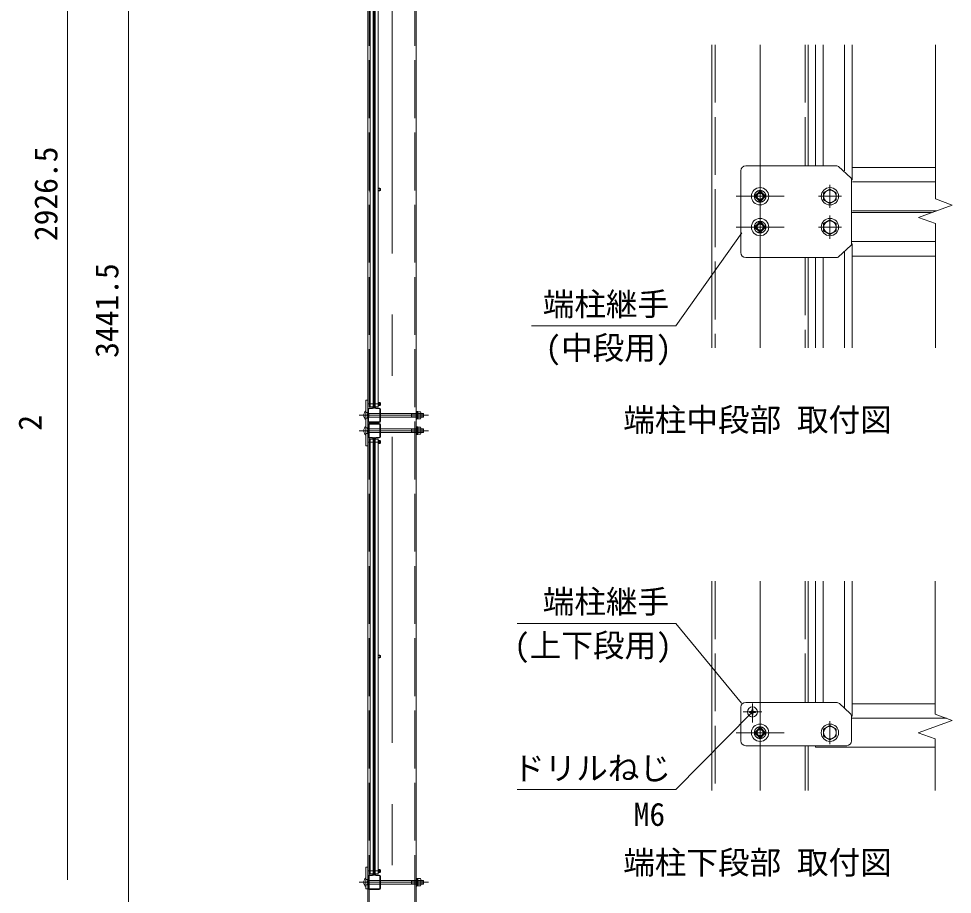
# Model space of a CAD drawing. Units: millimetres, scale not verified. Extents: x -4198 to 4202, y -2969 to 2971.
# Drawn here: x -492 to 1447, y -665 to 1153 of the extents above; entities that cross this region are included whole.
import ezdxf
from ezdxf.enums import TextEntityAlignment as Align

# ---------------------------------------------------------------- set-up
doc = ezdxf.new("R2010")
doc.units = ezdxf.units.MM
doc.header["$LTSCALE"] = 20
doc.linetypes.add('DASHED', pattern=[7.5, 6, -1.5])
doc.linetypes.add('USER1', pattern=[50.8, 31.75, -6.35, 6.35, -6.35])
for name, color, linetype, lineweight in [('0-4_D-BMK', 2, 'USER1', 13), ('0-6_D-STR1', 1, 'Continuous', 18), ('0-7_D-STR3', 3, 'Continuous', 13), ('0-8_D-STR-DIM', 7, 'Continuous', 9), ('0-B_D-STR2', 7, 'Continuous', 9)]:
    doc.layers.add(name, color=color, linetype=linetype, lineweight=lineweight)
doc.layers.add('0-C_D-STR-TXT', color=7, linetype='Continuous')
doc.styles.add('ＭＳ ゴシック', font='')
doc.styles.get('ＭＳ ゴシック').set_extended_font_data('MS Gothic')

msp = doc.modelspace()

# ---------------------------------------------------------------- linework, layer by layer
at = {"layer": '0-4_D-BMK'}
for p, q in [((283.19, 2316.39), (283.19, -1215.11)), ((1047.76, 1098.55), (1047.76, 469.55)), ((1047.76, 801.3), (1047.76, 766.8)), ((1192.76, 760.05), (1192.76, 808.05)), ((997.76, 784.05), (1097.76, 784.05)), ((1216.76, 784.05), (1168.76, 784.05)), ((1047.76, 737.3), (1047.76, 700.8)), ((1192.76, 696.05), (1192.76, 744.05)), ((997.76, 720.05), (1097.76, 720.05)), ((1216.76, 720.05), (1168.76, 720.05)), ((232.08, 352.89), (260.29, 352.89)), ((214.69, 329.39), (358.69, 329.39)), ((214.69, 297.39), (358.69, 297.39)), ((232.08, 273.89), (260.29, 273.89)), ((1047.76, -15.06), (1047.76, -449.56)), ((1031.76, -308.06), (1031.76, -269.06)), ((1051.26, -286.56), (1012.26, -286.56)), ((1192.76, -305.56), (1192.76, -353.56)), ((997.76, -329.56), (1097.76, -329.56)), ((1062.01, -329.56), (1033.51, -329.56)), ((1047.76, -346.81), (1047.76, -312.31)), ((232.08, -616.61), (260.29, -616.61)), ((214.69, -640.11), (358.69, -640.11))]:
    msp.add_line(p, q, dxfattribs=at)
at = {"layer": '0-6_D-STR1'}
for p, q in [((233.19, 2256.39), (233.19, -1175.11)), ((333.19, 2256.39), (333.19, -1175.11)), ((947.76, 1098.55), (947.76, 469.55)), ((1147.76, 1098.55), (1147.76, 847.05)), ((1238.76, 844.05), (1411.76, 844.05)), ((1239.76, 814.05), (1411.76, 814.05)), ((1237.76, 750.05), (1403.52, 750.05)), ((1239.76, 754.05), (1414.51, 754.05)), ((1237.76, 690.05), (1411.76, 690.05)), ((1238.76, 660.05), (1411.76, 660.05)), ((1147.76, 657.05), (1147.76, 469.55)), ((243.99, 356.39), (245.19, 356.39)), ((243.99, 349.39), (245.19, 349.39)), ((245.19, 345.59), (245.19, 359.39)), ((247.19, 345.59), (247.19, 359.39)), ((248.39, 359.39), (247.19, 359.39)), ((247.19, 356.39), (248.39, 356.39)), ((247.19, 349.39), (248.39, 349.39)), ((248.39, 345.59), (248.39, 359.39)), ((233.19, 316.79), (233.19, 341.99)), ((234.39, 337.39), (233.19, 337.39)), ((234.39, 341.99), (234.39, 316.79)), ((235.59, 344.39), (242.79, 344.39)), ((235.59, 343.19), (242.79, 343.19)), ((256.79, 344.39), (249.59, 344.39)), ((256.79, 343.19), (249.59, 343.19)), ((257.99, 341.99), (257.99, 316.79)), ((259.19, 337.39), (257.99, 337.39)), ((259.19, 316.79), (259.19, 341.99)), ((234.39, 321.39), (233.19, 321.39)), ((235.59, 315.59), (256.79, 315.59)), ((235.59, 314.39), (256.79, 314.39)), ((246.19, 311.19), (235.59, 311.19)), ((246.19, 311.19), (256.79, 311.19)), ((259.19, 321.39), (257.99, 321.39)), ((233.19, 309.99), (233.19, 284.79)), ((234.39, 305.39), (233.19, 305.39)), ((234.39, 309.99), (234.39, 284.79)), ((257.99, 309.99), (257.99, 284.79)), ((259.19, 305.39), (257.99, 305.39)), ((259.19, 309.99), (259.19, 284.79)), ((234.39, 289.39), (233.19, 289.39)), ((235.59, 283.59), (242.79, 283.59)), ((235.59, 282.39), (242.79, 282.39)), ((243.99, 281.19), (243.99, 267.39)), ((243.99, 277.39), (245.19, 277.39)), ((245.19, 281.19), (245.19, 267.39)), ((247.19, 281.19), (247.19, 267.39)), ((247.19, 277.39), (248.39, 277.39)), ((248.39, 281.19), (248.39, 267.39)), ((256.79, 283.59), (249.59, 283.59)), ((256.79, 282.39), (249.59, 282.39)), ((259.19, 289.39), (257.99, 289.39)), ((243.99, 270.39), (245.19, 270.39)), ((243.99, 267.39), (245.19, 267.39)), ((247.19, 270.39), (248.39, 270.39)), ((248.39, 267.39), (247.19, 267.39)), ((947.76, -15.06), (947.76, -449.56)), ((1147.76, -15.06), (1147.76, -266.56)), ((1238.76, -269.56), (1411.76, -269.56)), ((1237.76, -299.56), (1434.58, -299.56)), ((1147.76, -356.56), (1147.76, -449.56)), ((1162.76, -359.56), (1162.76, -356.56)), ((1162.76, -359.56), (1411.76, -359.56)), ((243.99, -613.11), (245.19, -613.11)), ((243.99, -620.11), (245.19, -620.11)), ((245.19, -623.91), (245.19, -610.11)), ((247.19, -623.91), (247.19, -610.11)), ((248.39, -610.11), (247.19, -610.11)), ((247.19, -613.11), (248.39, -613.11)), ((247.19, -620.11), (248.39, -620.11)), ((248.39, -623.91), (248.39, -610.11)), ((233.19, -652.71), (233.19, -627.51)), ((234.39, -632.11), (233.19, -632.11)), ((234.39, -627.51), (234.39, -652.71)), ((235.59, -625.11), (242.79, -625.11)), ((235.59, -626.31), (242.79, -626.31)), ((256.79, -625.11), (249.59, -625.11)), ((256.79, -626.31), (249.59, -626.31)), ((257.99, -627.51), (257.99, -652.71)), ((259.19, -632.11), (257.99, -632.11)), ((259.19, -652.71), (259.19, -627.51)), ((234.39, -648.11), (233.19, -648.11)), ((235.59, -653.91), (256.79, -653.91)), ((235.59, -655.11), (256.79, -655.11)), ((259.19, -648.11), (257.99, -648.11))]:
    msp.add_line(p, q, dxfattribs=at)
at = {"layer": '0-6_D-STR1', "linetype": 'DASHED'}
for p, q in [((235.49, 2266.39), (235.49, -1175.11)), ((330.89, 2266.39), (330.89, -1175.11)), ((954.16, 1098.55), (954.16, 469.55)), ((1141.36, 1098.55), (1141.36, 847.05)), ((1141.36, 657.05), (1141.36, 469.55)), ((954.16, -15.06), (954.16, -449.56)), ((1141.36, -15.06), (1141.36, -266.56)), ((1141.36, -356.56), (1141.36, -449.56)), ((1141.36, -356.56), (1141.36, -449.56))]:
    msp.add_line(p, q, dxfattribs=at)
at = {"layer": '0-6_D-STR1'}
for points in [[(243.99, 345.59), (243.99, 359.39), (245.19, 359.39)], [(256.79, 312.39), (246.19, 312.39), (235.59, 312.39)], [(243.99, -623.91), (243.99, -610.11), (245.19, -610.11)]]:
    msp.add_lwpolyline(points, dxfattribs=at)
at = {"layer": '0-6_D-STR1', "linetype": 'DASHED'}
for centre in [(1047.76, 784.05), (1047.76, 720.05), (1047.76, -329.56)]:
    msp.add_circle(centre, 12, dxfattribs=at)
at = {"layer": '0-6_D-STR1'}
for centre, radius, start, end in [((235.59, 341.99), 2.4, 90, 180), ((235.59, 341.99), 1.2, 90, 180), ((242.79, 345.59), 1.2, 270, 0), ((242.79, 345.59), 2.4, 270, 0), ((249.59, 345.59), 2.4, 180, 270), ((249.59, 345.59), 1.2, 180, 270), ((256.79, 341.99), 2.4, 0, 90), ((256.79, 341.99), 1.2, 0, 90), ((235.59, 316.79), 2.4, 180, 270), ((235.59, 309.99), 2.4, 90, 180), ((235.59, 316.79), 1.2, 180, 270), ((235.59, 309.99), 1.2, 90, 180), ((256.79, 316.79), 2.4, 270, 0), ((256.79, 316.79), 1.2, 270, 0), ((256.79, 309.99), 2.4, 0, 90), ((256.79, 309.99), 1.2, 0, 90), ((235.59, 284.79), 2.4, 180, 270), ((235.59, 284.79), 1.2, 180, 270), ((242.79, 281.19), 2.4, 0, 90), ((242.79, 281.19), 1.2, 0, 90), ((249.59, 281.19), 2.4, 90, 180), ((249.59, 281.19), 1.2, 90, 180), ((256.79, 284.79), 2.4, 270, 0), ((256.79, 284.79), 1.2, 270, 0), ((235.59, -627.51), 2.4, 90, 180), ((235.59, -627.51), 1.2, 90, 180), ((242.79, -623.91), 1.2, 270, 0), ((242.79, -623.91), 2.4, 270, 0), ((249.59, -623.91), 2.4, 180, 270), ((249.59, -623.91), 1.2, 180, 270), ((256.79, -627.51), 2.4, 0, 90), ((256.79, -627.51), 1.2, 0, 90), ((235.59, -652.71), 2.4, 180, 270), ((235.59, -652.71), 1.2, 180, 270), ((256.79, -652.71), 2.4, 270, 0), ((256.79, -652.71), 1.2, 270, 0)]:
    msp.add_arc(centre, radius, start, end, dxfattribs=at)
at = {"layer": '0-7_D-STR3'}
for p, q in [((1162.76, 847.05), (1162.76, 1098.55)), ((1178.76, 847.05), (1178.76, 1098.55)), ((1222.76, 836.83), (1222.76, 1098.55)), ((1238.76, 818.55), (1238.76, 1098.55)), ((1007.76, 667.05), (1007.76, 837.05)), ((1017.76, 847.05), (1207.19, 847.05)), ((1210.91, 845.98), (1236.48, 822.23)), ((1237.76, 819.3), (1237.76, 684.79)), ((1238.76, 818.55), (1237.76, 818.55)), ((237.19, 802.47), (237.19, 793.81)), ((243.99, 801.14), (245.99, 801.14)), ((243.99, 795.14), (245.99, 795.14)), ((248.39, 801.14), (246.39, 801.14)), ((248.39, 795.14), (246.39, 795.14)), ((254.38, 801.14), (258.19, 801.14)), ((254.38, 796.14), (259.19, 796.14)), ((254.38, 795.14), (258.19, 795.14)), ((258.19, 801.14), (258.19, 795.14)), ((259.19, 800.14), (258.19, 801.14)), ((259.19, 796.14), (258.19, 795.14)), ((1192.76, 799.05), (1179.76, 791.56)), ((1192.76, 799.05), (1205.76, 791.56)), ((1179.76, 791.56), (1179.76, 776.53)), ((1192.76, 769.05), (1179.76, 776.53)), ((1192.76, 769.05), (1205.76, 776.53)), ((1205.76, 791.56), (1205.76, 776.53)), ((1192.76, 735.05), (1179.76, 727.56)), ((1179.76, 727.56), (1179.76, 712.53)), ((1192.76, 735.05), (1205.76, 727.56)), ((1205.76, 727.56), (1205.76, 712.53)), ((1192.76, 705.05), (1179.76, 712.53)), ((1192.76, 705.05), (1205.76, 712.53)), ((1236.48, 681.86), (1210.91, 658.12)), ((1237.76, 685.55), (1238.76, 685.55)), ((1237.76, 685.55), (1238.76, 685.55)), ((1238.76, 469.55), (1238.76, 685.55)), ((1222.76, 469.55), (1222.76, 669.12)), ((1208.19, 657.05), (1017.76, 657.05)), ((1162.76, 469.55), (1162.76, 657.05)), ((1178.76, 469.55), (1178.76, 657.05)), ((237.19, 357.22), (237.19, 348.56)), ((254.38, 355.89), (258.19, 355.89)), ((254.38, 350.89), (259.19, 350.89)), ((254.38, 349.89), (258.19, 349.89)), ((258.19, 355.89), (258.19, 349.89)), ((259.19, 354.89), (258.19, 355.89)), ((259.19, 350.89), (258.19, 349.89)), ((228.69, 320.39), (228.69, 338.39)), ((336.79, 329.89), (334.79, 329.89)), ((336.79, 336.89), (336.79, 321.89)), ((336.79, 336.89), (342.59, 336.89)), ((343.29, 333.39), (336.79, 333.39)), ((336.79, 333.14), (342.59, 333.14)), ((343.29, 332.59), (336.79, 332.59)), ((343.29, 335.17), (343.29, 323.62)), ((347.89, 333.39), (343.29, 333.39)), ((348.69, 332.59), (343.29, 332.59)), ((347.89, 325.39), (347.89, 333.39)), ((347.89, 333.39), (348.69, 332.59)), ((348.69, 326.19), (348.69, 332.59)), ((336.79, 328.89), (334.79, 328.89)), ((343.29, 326.19), (336.79, 326.19)), ((336.79, 325.64), (342.59, 325.64)), ((343.29, 325.39), (336.79, 325.39)), ((336.79, 321.89), (342.59, 321.89)), ((348.69, 326.19), (343.29, 326.19)), ((347.89, 325.39), (343.29, 325.39)), ((347.89, 325.39), (348.69, 326.19)), ((228.69, 288.39), (228.69, 306.39)), ((336.79, 297.89), (334.79, 297.89)), ((336.79, 296.89), (334.79, 296.89)), ((336.79, 304.89), (336.79, 289.89)), ((336.79, 304.89), (342.59, 304.89)), ((343.29, 301.39), (336.79, 301.39)), ((336.79, 301.14), (342.59, 301.14)), ((343.29, 300.59), (336.79, 300.59)), ((343.29, 294.19), (336.79, 294.19)), ((336.79, 293.64), (342.59, 293.64)), ((343.29, 293.39), (336.79, 293.39)), ((343.29, 303.17), (343.29, 291.62)), ((347.89, 301.39), (343.29, 301.39)), ((348.69, 300.59), (343.29, 300.59)), ((348.69, 294.19), (343.29, 294.19)), ((347.89, 293.39), (343.29, 293.39)), ((347.89, 293.39), (347.89, 301.39)), ((347.89, 301.39), (348.69, 300.59)), ((347.89, 293.39), (348.69, 294.19)), ((348.69, 294.19), (348.69, 300.59)), ((237.19, 278.22), (237.19, 269.56)), ((254.38, 276.89), (258.19, 276.89)), ((254.38, 271.89), (259.19, 271.89)), ((258.19, 276.89), (258.19, 270.89)), ((259.19, 275.89), (258.19, 276.89)), ((259.19, 271.89), (258.19, 270.89)), ((336.79, 289.89), (342.59, 289.89)), ((254.38, 270.89), (258.19, 270.89)), ((1162.76, -266.56), (1162.76, -15.06)), ((1178.76, -266.56), (1178.76, -15.06)), ((1222.76, -278.59), (1222.76, -15.06)), ((1238.76, -295.05), (1238.76, -15.06)), ((237.19, -167.03), (237.19, -175.69)), ((243.99, -168.36), (245.99, -168.36)), ((243.99, -174.36), (245.99, -174.36)), ((248.39, -168.36), (246.39, -168.36)), ((248.39, -174.36), (246.39, -174.36)), ((254.38, -168.36), (258.19, -168.36)), ((254.38, -173.36), (259.19, -173.36)), ((254.38, -174.36), (258.19, -174.36)), ((258.19, -168.36), (258.19, -174.36)), ((259.19, -169.36), (258.19, -168.36)), ((259.19, -173.36), (258.19, -174.36)), ((1205.84, -266.56), (1017.76, -266.56)), ((1212.64, -269.22), (1234.55, -289.5)), ((1007.76, -346.56), (1007.76, -276.56)), ((1028.05, -285.72), (1025.46, -285.77)), ((1025.46, -287.35), (1025.46, -285.77)), ((1028.05, -287.39), (1025.46, -287.35)), ((1030.97, -280.26), (1030.92, -282.85)), ((1030.97, -292.86), (1030.92, -290.26)), ((1032.55, -292.86), (1032.6, -290.26)), ((1035.47, -285.72), (1038.06, -285.77)), ((1030.97, -292.86), (1032.55, -292.86)), ((1237.6, -295.05), (1238.76, -295.05)), ((1237.76, -346.56), (1237.76, -296.84)), ((1192.76, -314.56), (1179.76, -322.04)), ((1179.76, -337.07), (1179.76, -322.04)), ((1192.76, -314.56), (1205.76, -322.04)), ((1205.76, -337.07), (1205.76, -322.04)), ((1192.76, -344.56), (1179.76, -337.07)), ((1192.76, -344.56), (1205.76, -337.07)), ((1017.76, -356.56), (1227.76, -356.56)), ((237.19, -612.28), (237.19, -620.94)), ((254.38, -613.61), (258.19, -613.61)), ((254.38, -618.61), (259.19, -618.61)), ((254.38, -619.61), (258.19, -619.61)), ((258.19, -613.61), (258.19, -619.61)), ((259.19, -614.61), (258.19, -613.61)), ((259.19, -618.61), (258.19, -619.61)), ((228.69, -649.11), (228.69, -631.11)), ((336.79, -639.61), (334.79, -639.61)), ((336.79, -632.61), (336.79, -647.61)), ((336.79, -632.61), (342.59, -632.61)), ((343.29, -636.11), (336.79, -636.11)), ((336.79, -636.36), (342.59, -636.36)), ((343.29, -636.91), (336.79, -636.91)), ((343.29, -634.33), (343.29, -645.88)), ((347.89, -636.11), (343.29, -636.11)), ((348.69, -636.91), (343.29, -636.91)), ((347.89, -644.11), (347.89, -636.11)), ((347.89, -636.11), (348.69, -636.91)), ((348.69, -643.31), (348.69, -636.91)), ((336.79, -640.61), (334.79, -640.61)), ((343.29, -643.31), (336.79, -643.31)), ((336.79, -643.86), (342.59, -643.86)), ((343.29, -644.11), (336.79, -644.11)), ((336.79, -647.61), (342.59, -647.61)), ((348.69, -643.31), (343.29, -643.31)), ((347.89, -644.11), (343.29, -644.11)), ((347.89, -644.11), (348.69, -643.31))]:
    msp.add_line(p, q, dxfattribs=at)
at = {"layer": '0-7_D-STR3', "linetype": 'DASHED'}
for p, q in [((1036.45, 784.05), (1047.76, 795.36)), ((1059.07, 784.05), (1047.76, 795.36)), ((1047.76, 772.73), (1036.45, 784.05)), ((1047.76, 772.73), (1059.07, 784.05)), ((1036.45, 720.05), (1047.76, 731.36)), ((1047.76, 708.73), (1036.45, 720.05)), ((1059.07, 720.05), (1047.76, 731.36)), ((1047.76, 708.73), (1059.07, 720.05)), ((228.69, 335.04), (232.09, 335.04)), ((232.09, 335.04), (232.69, 334)), ((232.69, 324.78), (232.69, 334)), ((232.69, 333.39), (343.29, 333.39)), ((232.69, 333.39), (234.89, 332.59)), ((234.89, 325.39), (234.89, 333.39)), ((323.69, 325.39), (323.69, 333.39)), ((323.69, 332.59), (336.79, 332.59)), ((228.69, 323.74), (232.09, 323.74)), ((232.09, 323.74), (232.69, 324.78)), ((232.69, 325.39), (234.89, 326.19)), ((232.69, 325.39), (343.29, 325.39)), ((323.69, 326.19), (336.79, 326.19)), ((228.69, 303.04), (232.09, 303.04)), ((228.69, 291.74), (232.09, 291.74)), ((232.09, 303.04), (232.69, 302)), ((232.09, 291.74), (232.69, 292.78)), ((232.69, 292.78), (232.69, 302)), ((232.69, 301.39), (343.29, 301.39)), ((232.69, 301.39), (234.89, 300.59)), ((232.69, 293.39), (234.89, 294.19)), ((232.69, 293.39), (343.29, 293.39)), ((234.89, 293.39), (234.89, 301.39)), ((323.69, 293.39), (323.69, 301.39)), ((323.69, 300.59), (336.79, 300.59)), ((323.69, 294.19), (336.79, 294.19)), ((1047.76, -318.24), (1036.45, -329.56)), ((1036.45, -329.56), (1047.76, -340.87)), ((1047.76, -318.24), (1059.07, -329.56)), ((1059.07, -329.56), (1047.76, -340.87)), ((228.69, -634.46), (232.09, -634.46)), ((232.09, -634.46), (232.69, -635.5)), ((232.69, -644.72), (232.69, -635.5)), ((232.69, -636.11), (343.29, -636.11)), ((232.69, -636.11), (234.89, -636.91)), ((234.89, -644.11), (234.89, -636.11)), ((323.69, -644.11), (323.69, -636.11)), ((323.69, -636.91), (336.79, -636.91)), ((228.69, -645.76), (232.09, -645.76)), ((232.09, -645.76), (232.69, -644.72)), ((232.69, -644.11), (234.89, -643.31)), ((232.69, -644.11), (343.29, -644.11)), ((323.69, -643.31), (336.79, -643.31))]:
    msp.add_line(p, q, dxfattribs=at)
at = {"layer": '0-7_D-STR3'}
for points in [[(237.99, 346.64), (237.99, 1249.64), (243.99, 1249.64), (243.99, 346.64)], [(254.38, 346.64), (254.38, 1249.64), (248.39, 1249.64), (248.39, 346.64)], [(228.69, 360.89), (233.19, 360.89), (233.19, 265.89), (228.69, 265.89)], [(333.19, 337.39), (334.79, 337.39), (334.79, 321.39), (333.19, 321.39)], [(334.79, 321.69), (334.79, 337.09), (336.79, 337.09), (336.79, 321.69)], [(333.19, 305.39), (334.79, 305.39), (334.79, 289.39), (333.19, 289.39)], [(334.79, 289.69), (334.79, 305.09), (336.79, 305.09), (336.79, 289.69)], [(237.99, -622.86), (237.99, 280.14), (243.99, 280.14), (243.99, -622.86)], [(254.38, -622.86), (254.38, 280.14), (248.39, 280.14), (248.39, -622.86)], [(233.19, -653.61), (228.69, -653.61), (228.69, -608.61), (233.19, -608.61)], [(333.19, -632.11), (334.79, -632.11), (334.79, -648.11), (333.19, -648.11)], [(334.79, -647.81), (334.79, -632.41), (336.79, -632.41), (336.79, -647.81)]]:
    msp.add_lwpolyline(points, close=True, dxfattribs=at)
for points in [[(254.38, 800.14), (259.19, 800.14), (259.19, 796.14)], [(254.38, 354.89), (259.19, 354.89), (259.19, 350.89)], [(254.38, 275.89), (259.19, 275.89), (259.19, 271.89)], [(254.38, -169.36), (259.19, -169.36), (259.19, -173.36)], [(1030.97, -280.26), (1032.55, -280.26), (1032.6, -282.85)], [(1035.47, -287.39), (1038.06, -287.35), (1038.06, -285.77)], [(254.38, -614.61), (259.19, -614.61), (259.19, -618.61)]]:
    msp.add_lwpolyline(points, dxfattribs=at)
for centre, radius in [((1047.76, 784.05), 18), ((1192.76, 784.05), 18), ((1192.76, 784.05), 13), ((1047.76, 720.05), 18), ((1192.76, 720.05), 18), ((1192.76, 720.05), 13), ((1031.76, -286.56), 10.5), ((1047.76, -329.56), 18), ((1192.76, -329.56), 18), ((1192.76, -329.56), 13)]:
    msp.add_circle(centre, radius, dxfattribs=at)
at = {"layer": '0-7_D-STR3', "linetype": 'DASHED'}
for centre, radius in [((1047.76, 784.05), 8), ((1047.76, 784.05), 6.4), ((1047.76, 720.05), 8), ((1047.76, 720.05), 6.4), ((1047.76, -329.56), 8), ((1047.76, -329.56), 6.4)]:
    msp.add_circle(centre, radius, dxfattribs=at)
at = {"layer": '0-7_D-STR3'}
for centre, radius, start, end in [((1017.76, 837.05), 10, 90, 180), ((1207.22, 840.14), 6.91, 57.70556, 90.24849), ((1233.76, 819.3), 4, 0, 47.12111), ((238.83, 802.47), 1.64, 120.65597, 239.34403), ((242.77, 798.14), 5.58, 148.86338, 211.13662), ((238.83, 793.81), 1.64, 120.65597, 239.34403), ((1233.76, 684.79), 4, 312.87889, 0), ((1017.76, 667.05), 10, 180, 270), ((1208.19, 661.05), 4, 270, 312.87889), ((238.83, 357.22), 1.64, 120.65597, 239.34403), ((242.77, 352.89), 5.58, 148.86338, 211.13662), ((238.83, 348.56), 1.64, 120.65597, 239.34403), ((236.81, 329.39), 12.12, 132.07502, 227.92498), ((340.44, 335.01), 2.85, 318.83491, 41.16509), ((332.89, 329.39), 10.39, 338.85295, 21.14705), ((340.44, 323.76), 2.85, 318.86505, 41.13495), ((236.81, 297.39), 12.12, 132.07502, 227.92498), ((340.44, 303.01), 2.85, 318.83491, 41.16509), ((332.89, 297.39), 10.39, 338.85295, 21.14705), ((340.44, 291.76), 2.85, 318.86505, 41.13495), ((238.83, 278.22), 1.64, 120.65597, 239.34403), ((242.77, 273.89), 5.58, 148.86338, 211.13662), ((238.83, 269.56), 1.64, 120.65597, 239.34403), ((238.83, -167.03), 1.64, 120.65597, 239.34403), ((242.77, -171.36), 5.58, 148.86338, 211.13662), ((238.83, -175.69), 1.64, 120.65597, 239.34403), ((1017.76, -276.56), 10, 90, 180), ((1205.84, -276.56), 10, 47.21723, 90), ((1027.95, -282.75), 2.98, 270, 0), ((1027.95, -290.37), 2.98, 0, 90), ((1035.57, -282.75), 2.98, 180, 270), ((1035.57, -290.37), 2.98, 90, 180), ((1227.76, -296.84), 10, 0, 47.21723), ((1017.76, -346.56), 10, 180, 270), ((1227.76, -346.56), 10, 270, 0), ((238.83, -612.28), 1.64, 120.65597, 239.34403), ((242.77, -616.61), 5.58, 148.86338, 211.13662), ((238.83, -620.94), 1.64, 120.65597, 239.34403), ((236.81, -640.11), 12.12, 132.07502, 227.92498), ((340.44, -634.49), 2.85, 318.83491, 41.16509), ((332.89, -640.11), 10.39, 338.85295, 21.14705), ((340.44, -645.74), 2.85, 318.86505, 41.13495)]:
    msp.add_arc(centre, radius, start, end, dxfattribs=at)
at = {"layer": '0-7_D-STR3', "linetype": 'DASHED'}
for centre, radius, start, end in [((225.69, 332.21), 7, 336.18668, 23.81332), ((225.74, 326.56), 6.95, 336.0128, 23.9872), ((225.69, 300.21), 7, 336.18668, 23.81332), ((225.74, 294.56), 6.95, 336.0128, 23.9872), ((225.69, -637.29), 7, 336.18668, 23.81332), ((225.74, -642.94), 6.95, 336.0128, 23.9872)]:
    msp.add_arc(centre, radius, start, end, dxfattribs=at)
at = {"layer": '0-8_D-STR-DIM'}
for p, q in [((-390.48, -635.11), (-390.48, 2211.39)), ((-263.89, -1135.11), (-263.89, 2226.39))]:
    msp.add_line(p, q, dxfattribs=at)
for points in [[(1411.76, 469.55), (1411.76, 727.4), (1376.52, 740.22), (1447, 765.87), (1411.76, 778.7), (1411.76, 1098.55)], [(573.24, 515.06), (872.64, 515.06), (1009.53, 708.34)], [(1411.62, -449.56), (1411.62, -342.5), (1376.38, -329.68), (1446.86, -304.03), (1411.62, -291.2), (1411.62, -15.06)], [(543.24, -102.67), (872.64, -102.67), (1009.41, -267.94)], [(543.24, -447.66), (872.64, -447.66), (1030.35, -287.98)]]:
    msp.add_lwpolyline(points, dxfattribs=at)
at = {"layer": '0-B_D-STR2'}
for p, q in [((245.99, 343.64), (246.39, 343.64)), ((245.99, -625.86), (246.39, -625.86))]:
    msp.add_line(p, q, dxfattribs=at)
for points in [[(245.99, 343.64), (245.99, 1253.64), (246.39, 1253.64), (246.39, 343.64)], [(245.99, -625.86), (245.99, 284.14), (246.39, 284.14), (246.39, -625.86)]]:
    msp.add_lwpolyline(points, dxfattribs=at)

# ---------------------------------------------------------------- texts
at = {"layer": '0-8_D-STR-DIM', "style": 'ＭＳ ゴシック'}
for s, p in [('2926.5', (-397.22, 691.04)), ('3441.5', (-270.64, 448.66)), ('2', (-430.24, 297.41))]:
    msp.add_text(s, height=48.09, rotation=90, dxfattribs=at).set_placement(p, align=Align.BOTTOM_LEFT)
at = {"layer": '0-C_D-STR-TXT', "style": 'ＭＳ ゴシック'}
for s, p in [('端柱継手', (596.3, 521.66)), ('(中段用)', (601.71, 431.08)), ('端柱中段部 取付図', (763.51, 281.6)), ('端柱継手', (596.3, -96.08)), ('(上下段用)', (536.71, -186.65)), ('ドリルねじ', (534.6, -441.87)), ('M6', (785.06, -537.49)), ('端柱下段部 取付図', (763.51, -637.51))]:
    msp.add_text(s, height=48.09, dxfattribs=at).set_placement(p, align=Align.BOTTOM_LEFT)

doc.saveas('drawing.dxf')
